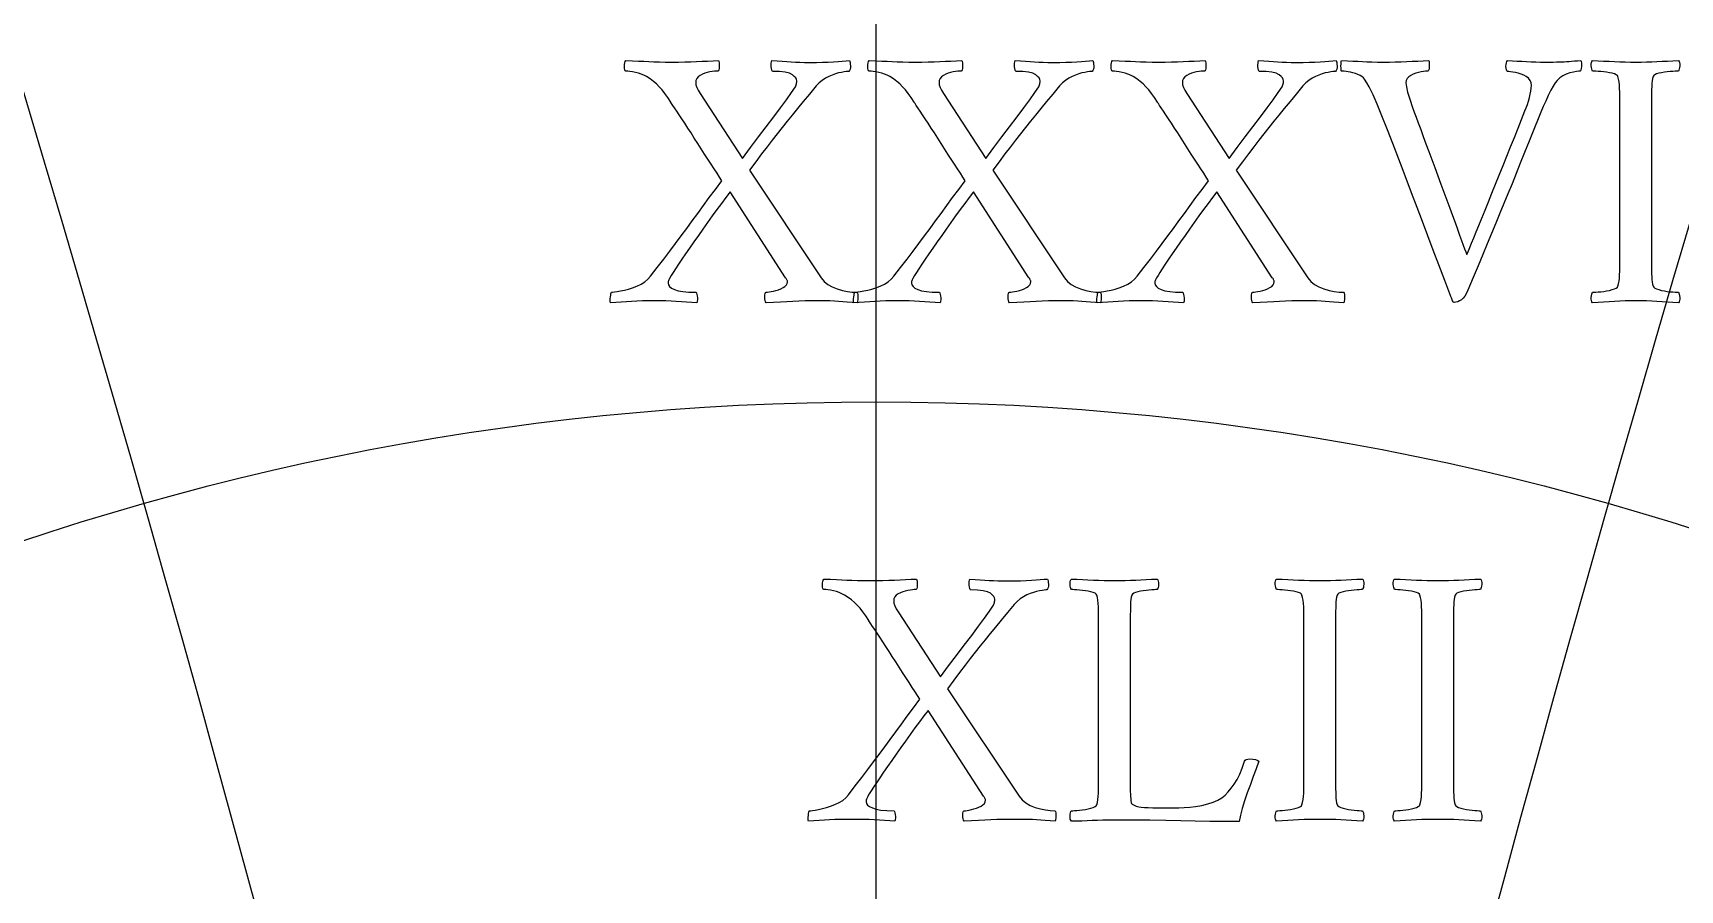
# Model space of a CAD drawing. Header units: millimetres. Extents: x -69 to 69, y -69 to 71.
# Drawn here: x -9.14 to 8.71, y 50.49 to 59.79 of the extents above; entities that cross this region are included whole.
import ezdxf

# ---------------------------------------------------------------- set-up
doc = ezdxf.new("R2010")
doc.units = ezdxf.units.MM
for name, color, linetype in [('CUT_OUTER', 1, 'Continuous'), ('ENGRAVE', 7, 'Continuous'), ('ENGRAVE_FINE', 8, 'Continuous'), ('TEXT', 5, 'Continuous')]:
    doc.layers.add(name, color=color, linetype=linetype)

msp = doc.modelspace()

# ---------------------------------------------------------------- linework, layer by layer
at = {"layer": 'CUT_OUTER'}
for centre, radius, start, end in [((-0.0002, -0.0002), 69.3899, 142.382592, 87.802904), ((-0.0008, 0.001), 69.3887, 92.196259, 142.383048)]:
    msp.add_arc(centre, radius, start, end, dxfattribs=at)
at = {"layer": 'ENGRAVE'}
msp.add_lwpolyline([(0, -68.4), (0, 68.4)], dxfattribs=at)
for centre, radius in [((0, 0), 68.4), ((0, 28.8432), 33.3517), ((0, 26.8182), 28.9689)]:
    msp.add_circle(centre, radius, dxfattribs=at)
for centre, radius, start, end in [((0, 31.3587), 38.2501, 111.49393, 68.50607), ((0, 34.5126), 43.8255, 148.80664, 31.19336)]:
    msp.add_arc(centre, radius, start, end, dxfattribs=at)
at = {"layer": 'ENGRAVE_FINE'}
for centre, radius, start, end in [((-339.0394, -39.6126), 344.2696, 3.796918, 18.104908), ((-339.0394, -39.6126), 344.2696, 3.796918, 18.104908), ((339.0394, -39.6126), 344.2696, 161.895092, 176.203082), ((339.0394, -39.6126), 344.2696, 161.895092, 176.203082), ((-164.2491, -39.6126), 174.7903, 7.643853, 36.432876), ((-164.2491, -39.6126), 174.7903, 7.643853, 36.432876), ((164.2491, -39.6126), 174.7903, 143.567124, 172.356147), ((164.2491, -39.6126), 174.7903, 143.567124, 172.356147), ((-103.5451, -39.6126), 119.5636, 11.59326, 55.206839), ((-103.5451, -39.6126), 119.5636, 11.59326, 55.206839), ((103.5451, -39.6126), 119.5636, 124.793161, 168.40674), ((103.5451, -39.6126), 119.5636, 124.793161, 168.40674)]:
    msp.add_arc(centre, radius, start, end, dxfattribs=at)
at = {"layer": 'TEXT'}
for points in [[(-2.2147, 59.4709), (-2.1434, 59.4713), (-2.0752, 59.4725), (-2.0099, 59.4743), (-1.9477, 59.477), (-1.8873, 59.4799), (-1.8274, 59.4826), (-1.768, 59.485), (-1.7091, 59.4871), (-1.7055, 59.477), (-1.703, 59.4628), (-1.7015, 59.4446), (-1.701, 59.4224), (-1.702, 59.4012), (-1.705, 59.386), (-1.7101, 59.3769), (-1.7172, 59.3739), (-1.7331, 59.3732), (-1.7526, 59.3713), (-1.7756, 59.3682), (-1.8021, 59.3637), (-1.8299, 59.3577), (-1.8567, 59.3496), (-1.8825, 59.3395), (-1.9073, 59.3273), (-1.9285, 59.3125), (-1.9437, 59.2945), (-1.9528, 59.2731), (-1.9558, 59.2485), (-1.9528, 59.2244), (-1.9437, 59.1969), (-1.9285, 59.1658), (-1.9073, 59.1311), (-1.4502, 58.4273), (-1.3622, 58.5448), (-1.2762, 58.6589), (-1.1923, 58.7694), (-1.1104, 58.8763), (-1.0351, 58.9757), (-0.9708, 59.0634), (-0.9177, 59.1395), (-0.8758, 59.204), (-0.8703, 59.2141), (-0.8662, 59.2242), (-0.8633, 59.2343), (-0.8616, 59.2444), (-0.8607, 59.2535), (-0.8601, 59.2606), (-0.8597, 59.2656), (-0.8596, 59.2687), (-0.8626, 59.2833), (-0.8717, 59.299), (-0.8869, 59.3157), (-0.9081, 59.3334), (-0.9397, 59.3493), (-0.986, 59.3607), (-1.0469, 59.3675), (-1.1225, 59.3698), (-1.128, 59.3745), (-1.1321, 59.3845), (-1.135, 59.3998), (-1.1367, 59.4204), (-1.1371, 59.442), (-1.1362, 59.4603), (-1.134, 59.4754), (-1.1306, 59.4871), (-1.0736, 59.4832), (-1.0199, 59.4795), (-0.9694, 59.4761), (-0.9223, 59.473), (-0.8757, 59.4703), (-0.8267, 59.4684), (-0.7755, 59.4673), (-0.7221, 59.4669), (-0.6482, 59.4674), (-0.5805, 59.4689), (-0.5188, 59.4714), (-0.4632, 59.475), (-0.4129, 59.4788), (-0.3671, 59.4821), (-0.3259, 59.4848), (-0.2892, 59.4871), (-0.2856, 59.4775), (-0.2827, 59.4649), (-0.2805, 59.4492), (-0.2791, 59.4305), (-0.2795, 59.4115), (-0.2827, 59.3951), (-0.2886, 59.3812), (-0.2973, 59.3698), (-0.3083, 59.3692), (-0.3251, 59.3673), (-0.3478, 59.3641), (-0.3762, 59.3597), (-0.4083, 59.3531), (-0.4419, 59.3435), (-0.4771, 59.3309), (-0.5137, 59.3152), (-0.5503, 59.2959), (-0.585, 59.2722), (-0.618, 59.2443), (-0.6492, 59.212), (-0.7217, 59.1241), (-0.7893, 59.0421), (-0.8521, 58.9663), (-0.9102, 58.8965), (-0.9654, 58.8295), (-1.0199, 58.762), (-1.0736, 58.694), (-1.1266, 58.6255), (-1.1814, 58.5534), (-1.2409, 58.4748), (-1.3048, 58.3896), (-1.3733, 58.2978), (-0.5967, 57.1328), (-0.5646, 57.0934), (-0.5249, 57.06), (-0.4776, 57.0327), (-0.4227, 57.0115), (-0.3653, 56.9956), (-0.3105, 56.9842), (-0.2581, 56.9773), (-0.2083, 56.9751), (-0.2031, 56.9652), (-0.1997, 56.9518), (-0.1981, 56.9349), (-0.1982, 56.9144), (-0.1994, 56.8944), (-0.2007, 56.879), (-0.2024, 56.8681), (-0.2043, 56.8618), (-0.2609, 56.8657), (-0.3135, 56.8694), (-0.362, 56.8728), (-0.4065, 56.876), (-0.4513, 56.8786), (-0.5006, 56.8805), (-0.5544, 56.8817), (-0.6128, 56.882), (-0.6931, 56.8817), (-0.7681, 56.8805), (-0.8377, 56.8786), (-0.9021, 56.876), (-0.9664, 56.8728), (-1.0361, 56.8694), (-1.111, 56.8657), (-1.1913, 56.8618), (-1.1984, 56.8719), (-1.2034, 56.8861), (-1.2065, 56.9043), (-1.2075, 56.9265), (-1.2065, 56.9478), (-1.2034, 56.9629), (-1.1984, 56.972), (-1.1913, 56.9751), (-1.1773, 56.9758), (-1.1594, 56.9781), (-1.1378, 56.9819), (-1.1124, 56.9872), (-1.0855, 56.9942), (-1.0593, 57.0029), (-1.0339, 57.0134), (-1.0093, 57.0256), (-0.988, 57.0394), (-0.9729, 57.0545), (-0.9638, 57.0708), (-0.9607, 57.0883), (-0.9611, 57.0928), (-0.9622, 57.0979), (-0.9641, 57.1039), (-0.9668, 57.1106), (-0.97, 57.1173), (-0.9734, 57.1232), (-0.977, 57.1284), (-0.981, 57.1328), (-1.5837, 58.0632), (-1.6291, 58.0029), (-1.6762, 57.9393), (-1.7251, 57.8725), (-1.7758, 57.8023), (-1.827, 57.7309), (-1.8775, 57.6602), (-1.9271, 57.5903), (-1.9761, 57.5212), (-2.0228, 57.4544), (-2.0661, 57.3917), (-2.1058, 57.3331), (-2.1419, 57.2785), (-2.1735, 57.2299), (-2.1996, 57.1895), (-2.22, 57.1571), (-2.235, 57.1328), (-2.2372, 57.1283), (-2.24, 57.1227), (-2.2433, 57.1161), (-2.2471, 57.1086), (-2.2506, 57.1002), (-2.2532, 57.0914), (-2.2547, 57.082), (-2.2552, 57.0722), (-2.2509, 57.0543), (-2.238, 57.0373), (-2.2165, 57.021), (-2.1864, 57.0054), (-2.146, 56.9921), (-2.0934, 56.9827), (-2.0286, 56.977), (-1.9518, 56.9751), (-1.9464, 56.9652), (-1.9422, 56.9518), (-1.9393, 56.9349), (-1.9376, 56.9144), (-1.9373, 56.8944), (-1.9381, 56.879), (-1.9403, 56.8681), (-1.9437, 56.8618), (-1.9986, 56.8657), (-2.0539, 56.8694), (-2.1098, 56.8728), (-2.1662, 56.876), (-2.2226, 56.8786), (-2.2784, 56.8805), (-2.3338, 56.8817), (-2.3887, 56.882), (-2.4627, 56.8817), (-2.5313, 56.8805), (-2.5942, 56.8786), (-2.6516, 56.876), (-2.7067, 56.8728), (-2.7628, 56.8694), (-2.82, 56.8657), (-2.8781, 56.8618), (-2.8813, 56.8733), (-2.8827, 56.8876), (-2.8823, 56.9047), (-2.8802, 56.9245), (-2.8772, 56.9436), (-2.8746, 56.9584), (-2.8722, 56.9689), (-2.87, 56.9751), (-2.8578, 56.976), (-2.8372, 56.9786), (-2.8082, 56.983), (-2.7709, 56.9892), (-2.7287, 56.9978), (-2.685, 57.0095), (-2.6397, 57.0241), (-2.5929, 57.0418), (-2.5481, 57.0629), (-2.5085, 57.0878), (-2.4742, 57.1165), (-2.4453, 57.149), (-2.3722, 57.2441), (-2.3027, 57.3351), (-2.2367, 57.4221), (-2.1743, 57.505), (-2.1137, 57.586), (-2.0534, 57.6673), (-1.9934, 57.7488), (-1.9336, 57.8306), (-1.8725, 57.9142), (-1.8087, 58.001), (-1.7421, 58.0912), (-1.6727, 58.1846), (-1.6966, 58.2231), (-1.7237, 58.266), (-1.7542, 58.3131), (-1.788, 58.3646), (-1.8236, 58.4188), (-1.8598, 58.4743), (-1.8964, 58.5311), (-1.9336, 58.5891), (-1.9705, 58.6467), (-2.0064, 58.7024), (-2.0413, 58.756), (-2.0752, 58.8075), (-2.107, 58.8558), (-2.1358, 58.8996), (-2.1616, 58.9387), (-2.1844, 58.9734), (-2.203, 59.0017), (-2.2162, 59.0219), (-2.2242, 59.0341), (-2.2269, 59.0381), (-2.2588, 59.0879), (-2.2901, 59.1322), (-2.3205, 59.1708), (-2.3502, 59.204), (-2.381, 59.2335), (-2.4145, 59.2616), (-2.4507, 59.2881), (-2.4898, 59.3132), (-2.517, 59.3282), (-2.5459, 59.341), (-2.5766, 59.3515), (-2.6091, 59.3597), (-2.6406, 59.3659), (-2.6683, 59.3703), (-2.6922, 59.373), (-2.7123, 59.3739), (-2.7194, 59.3769), (-2.7244, 59.386), (-2.7275, 59.4012), (-2.7285, 59.4224), (-2.7275, 59.4446), (-2.7244, 59.4628), (-2.7194, 59.477), (-2.7123, 59.4871), (-2.6421, 59.485), (-2.5773, 59.4826), (-2.5177, 59.4799), (-2.4635, 59.477), (-2.4093, 59.4743), (-2.3497, 59.4725), (-2.2849, 59.4713), (-2.2147, 59.4709)], [(0.4227, 59.4709), (0.494, 59.4713), (0.5623, 59.4725), (0.6275, 59.4743), (0.6897, 59.477), (0.7501, 59.4799), (0.81, 59.4826), (0.8695, 59.485), (0.9284, 59.4871), (0.9319, 59.477), (0.9344, 59.4628), (0.9359, 59.4446), (0.9365, 59.4224), (0.9354, 59.4012), (0.9324, 59.386), (0.9274, 59.3769), (0.9203, 59.3739), (0.9043, 59.3732), (0.8849, 59.3713), (0.8619, 59.3682), (0.8353, 59.3637), (0.8075, 59.3577), (0.7807, 59.3496), (0.7549, 59.3395), (0.7302, 59.3273), (0.7089, 59.3125), (0.6937, 59.2945), (0.6846, 59.2731), (0.6816, 59.2485), (0.6846, 59.2244), (0.6937, 59.1969), (0.7089, 59.1658), (0.7302, 59.1311), (1.1873, 58.4273), (1.2752, 58.5448), (1.3612, 58.6589), (1.4451, 58.7694), (1.527, 58.8763), (1.6024, 58.9757), (1.6666, 59.0634), (1.7197, 59.1395), (1.7617, 59.204), (1.7671, 59.2141), (1.7713, 59.2242), (1.7742, 59.2343), (1.7758, 59.2444), (1.7767, 59.2535), (1.7773, 59.2606), (1.7777, 59.2656), (1.7778, 59.2687), (1.7748, 59.2833), (1.7657, 59.299), (1.7505, 59.3157), (1.7293, 59.3334), (1.6977, 59.3493), (1.6514, 59.3607), (1.5905, 59.3675), (1.5149, 59.3698), (1.5095, 59.3745), (1.5053, 59.3845), (1.5024, 59.3998), (1.5008, 59.4204), (1.5004, 59.442), (1.5013, 59.4603), (1.5034, 59.4754), (1.5068, 59.4871), (1.5638, 59.4832), (1.6176, 59.4795), (1.668, 59.4761), (1.7151, 59.473), (1.7618, 59.4703), (1.8107, 59.4684), (1.8619, 59.4673), (1.9154, 59.4669), (1.9892, 59.4674), (2.057, 59.4689), (2.1187, 59.4714), (2.1743, 59.475), (2.2246, 59.4788), (2.2703, 59.4821), (2.3116, 59.4848), (2.3482, 59.4871), (2.3519, 59.4775), (2.3548, 59.4649), (2.3569, 59.4492), (2.3583, 59.4305), (2.3579, 59.4115), (2.3548, 59.3951), (2.3488, 59.3812), (2.3401, 59.3698), (2.3291, 59.3692), (2.3123, 59.3673), (2.2897, 59.3641), (2.2612, 59.3597), (2.2291, 59.3531), (2.1955, 59.3435), (2.1604, 59.3309), (2.1237, 59.3152), (2.0872, 59.2959), (2.0524, 59.2722), (2.0194, 59.2443), (1.9882, 59.212), (1.9158, 59.1241), (1.8481, 59.0421), (1.7853, 58.9663), (1.7273, 58.8965), (1.672, 58.8295), (1.6176, 58.762), (1.5638, 58.694), (1.5109, 58.6255), (1.456, 58.5534), (1.3966, 58.4748), (1.3326, 58.3896), (1.2641, 58.2978), (2.0408, 57.1328), (2.0729, 57.0934), (2.1126, 57.06), (2.1599, 57.0327), (2.2147, 57.0115), (2.2721, 56.9956), (2.327, 56.9842), (2.3793, 56.9773), (2.4291, 56.9751), (2.4343, 56.9652), (2.4377, 56.9518), (2.4394, 56.9349), (2.4392, 56.9144), (2.4381, 56.8944), (2.4367, 56.879), (2.4351, 56.8681), (2.4332, 56.8618), (2.3765, 56.8657), (2.3239, 56.8694), (2.2754, 56.8728), (2.2309, 56.876), (2.1862, 56.8786), (2.1369, 56.8805), (2.083, 56.8817), (2.0246, 56.882), (1.9443, 56.8817), (1.8694, 56.8805), (1.7997, 56.8786), (1.7354, 56.876), (1.671, 56.8728), (1.6014, 56.8694), (1.5264, 56.8657), (1.4461, 56.8618), (1.4391, 56.8719), (1.434, 56.8861), (1.431, 56.9043), (1.43, 56.9265), (1.431, 56.9478), (1.434, 56.9629), (1.4391, 56.972), (1.4461, 56.9751), (1.4602, 56.9758), (1.478, 56.9781), (1.4996, 56.9819), (1.525, 56.9872), (1.552, 56.9942), (1.5781, 57.0029), (1.6035, 57.0134), (1.6282, 57.0256), (1.6494, 57.0394), (1.6646, 57.0545), (1.6737, 57.0708), (1.6767, 57.0883), (1.6763, 57.0928), (1.6752, 57.0979), (1.6733, 57.1039), (1.6707, 57.1106), (1.6675, 57.1173), (1.6641, 57.1232), (1.6604, 57.1284), (1.6565, 57.1328), (1.0538, 58.0632), (1.0084, 58.0029), (0.9612, 57.9393), (0.9123, 57.8725), (0.8616, 57.8023), (0.8104, 57.7309), (0.76, 57.6602), (0.7103, 57.5903), (0.6614, 57.5212), (0.6146, 57.4544), (0.5714, 57.3917), (0.5317, 57.3331), (0.4955, 57.2785), (0.4639, 57.2299), (0.4379, 57.1895), (0.4174, 57.1571), (0.4025, 57.1328), (0.4002, 57.1283), (0.3974, 57.1227), (0.3942, 57.1161), (0.3904, 57.1086), (0.3868, 57.1002), (0.3843, 57.0914), (0.3828, 57.082), (0.3823, 57.0722), (0.3866, 57.0543), (0.3995, 57.0373), (0.4209, 57.021), (0.451, 57.0054), (0.4915, 56.9921), (0.5441, 56.9827), (0.6088, 56.977), (0.6857, 56.9751), (0.6911, 56.9652), (0.6953, 56.9518), (0.6982, 56.9349), (0.6998, 56.9144), (0.7002, 56.8944), (0.6993, 56.879), (0.6972, 56.8681), (0.6937, 56.8618), (0.6389, 56.8657), (0.5835, 56.8694), (0.5276, 56.8728), (0.4713, 56.876), (0.4149, 56.8786), (0.359, 56.8805), (0.3036, 56.8817), (0.2488, 56.882), (0.1747, 56.8817), (0.1062, 56.8805), (0.0432, 56.8786), (-0.0142, 56.876), (-0.0693, 56.8728), (-0.1254, 56.8694), (-0.1825, 56.8657), (-0.2407, 56.8618), (-0.2438, 56.8733), (-0.2452, 56.8876), (-0.2449, 56.9047), (-0.2427, 56.9245), (-0.2398, 56.9436), (-0.2371, 56.9584), (-0.2347, 56.9689), (-0.2326, 56.9751), (-0.2203, 56.976), (-0.1997, 56.9786), (-0.1708, 56.983), (-0.1335, 56.9892), (-0.0913, 56.9978), (-0.0475, 57.0095), (-0.0023, 57.0241), (0.0445, 57.0418), (0.0894, 57.0629), (0.1289, 57.0878), (0.1632, 57.1165), (0.1921, 57.149), (0.2652, 57.2441), (0.3347, 57.3351), (0.4007, 57.4221), (0.4632, 57.505), (0.5237, 57.586), (0.584, 57.6673), (0.6441, 57.7488), (0.7039, 57.8306), (0.7649, 57.9142), (0.8288, 58.001), (0.8954, 58.0912), (0.9648, 58.1846), (0.9409, 58.2231), (0.9137, 58.266), (0.8832, 58.3131), (0.8495, 58.3646), (0.8138, 58.4188), (0.7777, 58.4743), (0.741, 58.5311), (0.7039, 58.5891), (0.6669, 58.6467), (0.631, 58.7024), (0.5962, 58.756), (0.5623, 58.8075), (0.5304, 58.8558), (0.5016, 58.8996), (0.4758, 58.9387), (0.4531, 58.9734), (0.4345, 59.0017), (0.4212, 59.0219), (0.4132, 59.0341), (0.4106, 59.0381), (0.3786, 59.0879), (0.3474, 59.1322), (0.3169, 59.1708), (0.2872, 59.204), (0.2565, 59.2335), (0.223, 59.2616), (0.1867, 59.2881), (0.1476, 59.3132), (0.1205, 59.3282), (0.0915, 59.341), (0.0608, 59.3515), (0.0283, 59.3597), (-0.0032, 59.3659), (-0.0308, 59.3703), (-0.0547, 59.373), (-0.0748, 59.3739), (-0.0819, 59.3769), (-0.087, 59.386), (-0.09, 59.4012), (-0.091, 59.4224), (-0.09, 59.4446), (-0.087, 59.4628), (-0.0819, 59.477), (-0.0748, 59.4871), (-0.0047, 59.485), (0.0602, 59.4826), (0.1197, 59.4799), (0.1739, 59.477), (0.2282, 59.4743), (0.2877, 59.4725), (0.3526, 59.4713), (0.4227, 59.4709)], [(3.0602, 59.4709), (3.1315, 59.4713), (3.1997, 59.4725), (3.265, 59.4743), (3.3271, 59.477), (3.3876, 59.4799), (3.4475, 59.4826), (3.5069, 59.485), (3.5658, 59.4871), (3.5693, 59.477), (3.5719, 59.4628), (3.5734, 59.4446), (3.5739, 59.4224), (3.5729, 59.4012), (3.5699, 59.386), (3.5648, 59.3769), (3.5577, 59.3739), (3.5418, 59.3732), (3.5223, 59.3713), (3.4993, 59.3682), (3.4728, 59.3637), (3.445, 59.3577), (3.4182, 59.3496), (3.3924, 59.3395), (3.3676, 59.3273), (3.3464, 59.3125), (3.3312, 59.2945), (3.3221, 59.2731), (3.3191, 59.2485), (3.3221, 59.2244), (3.3312, 59.1969), (3.3464, 59.1658), (3.3676, 59.1311), (3.8247, 58.4273), (3.9127, 58.5448), (3.9986, 58.6589), (4.0826, 58.7694), (4.1645, 58.8763), (4.2398, 58.9757), (4.3041, 59.0634), (4.3571, 59.1395), (4.3991, 59.204), (4.4045, 59.2141), (4.4087, 59.2242), (4.4116, 59.2343), (4.4133, 59.2444), (4.4142, 59.2535), (4.4148, 59.2606), (4.4152, 59.2656), (4.4153, 59.2687), (4.4123, 59.2833), (4.4032, 59.299), (4.388, 59.3157), (4.3668, 59.3334), (4.3351, 59.3493), (4.2889, 59.3607), (4.228, 59.3675), (4.1524, 59.3698), (4.1469, 59.3745), (4.1428, 59.3845), (4.1398, 59.3998), (4.1382, 59.4204), (4.1378, 59.442), (4.1387, 59.4603), (4.1409, 59.4754), (4.1443, 59.4871), (4.2013, 59.4832), (4.255, 59.4795), (4.3054, 59.4761), (4.3526, 59.473), (4.3992, 59.4703), (4.4482, 59.4684), (4.4994, 59.4673), (4.5528, 59.4669), (4.6267, 59.4674), (4.6944, 59.4689), (4.7561, 59.4714), (4.8117, 59.475), (4.862, 59.4788), (4.9078, 59.4821), (4.949, 59.4848), (4.9857, 59.4871), (4.9893, 59.4775), (4.9922, 59.4649), (4.9944, 59.4492), (4.9958, 59.4305), (4.9954, 59.4115), (4.9922, 59.3951), (4.9863, 59.3812), (4.9776, 59.3698), (4.9666, 59.3692), (4.9498, 59.3673), (4.9271, 59.3641), (4.8987, 59.3597), (4.8666, 59.3531), (4.833, 59.3435), (4.7978, 59.3309), (4.7612, 59.3152), (4.7246, 59.2959), (4.6899, 59.2722), (4.6569, 59.2443), (4.6256, 59.212), (4.5532, 59.1241), (4.4856, 59.0421), (4.4228, 58.9663), (4.3647, 58.8965), (4.3095, 58.8295), (4.255, 58.762), (4.2013, 58.694), (4.1483, 58.6255), (4.0935, 58.5534), (4.034, 58.4748), (3.9701, 58.3896), (3.9016, 58.2978), (4.6782, 57.1328), (4.7103, 57.0934), (4.75, 57.06), (4.7973, 57.0327), (4.8522, 57.0115), (4.9096, 56.9956), (4.9644, 56.9842), (5.0168, 56.9773), (5.0666, 56.9751), (5.0717, 56.9652), (5.0752, 56.9518), (5.0768, 56.9349), (5.0767, 56.9144), (5.0755, 56.8944), (5.0741, 56.879), (5.0725, 56.8681), (5.0706, 56.8618), (5.014, 56.8657), (4.9614, 56.8694), (4.9128, 56.8728), (4.8684, 56.876), (4.8236, 56.8786), (4.7743, 56.8805), (4.7205, 56.8817), (4.662, 56.882), (4.5818, 56.8817), (4.5068, 56.8805), (4.4372, 56.8786), (4.3728, 56.876), (4.3085, 56.8728), (4.2388, 56.8694), (4.1639, 56.8657), (4.0836, 56.8618), (4.0765, 56.8719), (4.0715, 56.8861), (4.0684, 56.9043), (4.0674, 56.9265), (4.0684, 56.9478), (4.0715, 56.9629), (4.0765, 56.972), (4.0836, 56.9751), (4.0976, 56.9758), (4.1154, 56.9781), (4.1371, 56.9819), (4.1625, 56.9872), (4.1894, 56.9942), (4.2156, 57.0029), (4.241, 57.0134), (4.2656, 57.0256), (4.2869, 57.0394), (4.302, 57.0545), (4.3111, 57.0708), (4.3142, 57.0883), (4.3138, 57.0928), (4.3126, 57.0979), (4.3108, 57.1039), (4.3081, 57.1106), (4.3049, 57.1173), (4.3015, 57.1232), (4.2979, 57.1284), (4.2939, 57.1328), (3.6912, 58.0632), (3.6458, 58.0029), (3.5987, 57.9393), (3.5498, 57.8725), (3.4991, 57.8023), (3.4479, 57.7309), (3.3974, 57.6602), (3.3478, 57.5903), (3.2988, 57.5212), (3.2521, 57.4544), (3.2088, 57.3917), (3.1691, 57.3331), (3.133, 57.2785), (3.1014, 57.2299), (3.0753, 57.1895), (3.0549, 57.1571), (3.0399, 57.1328), (3.0377, 57.1283), (3.0349, 57.1227), (3.0316, 57.1161), (3.0278, 57.1086), (3.0243, 57.1002), (3.0217, 57.0914), (3.0202, 57.082), (3.0197, 57.0722), (3.024, 57.0543), (3.0369, 57.0373), (3.0584, 57.021), (3.0885, 57.0054), (3.1289, 56.9921), (3.1815, 56.9827), (3.2462, 56.977), (3.3231, 56.9751), (3.3285, 56.9652), (3.3327, 56.9518), (3.3356, 56.9349), (3.3373, 56.9144), (3.3376, 56.8944), (3.3368, 56.879), (3.3346, 56.8681), (3.3312, 56.8618), (3.2763, 56.8657), (3.221, 56.8694), (3.1651, 56.8728), (3.1087, 56.876), (3.0523, 56.8786), (2.9965, 56.8805), (2.9411, 56.8817), (2.8862, 56.882), (2.8121, 56.8817), (2.7436, 56.8805), (2.6807, 56.8786), (2.6233, 56.876), (2.5682, 56.8728), (2.512, 56.8694), (2.4549, 56.8657), (2.3968, 56.8618), (2.3936, 56.8733), (2.3922, 56.8876), (2.3926, 56.9047), (2.3947, 56.9245), (2.3976, 56.9436), (2.4003, 56.9584), (2.4027, 56.9689), (2.4048, 56.9751), (2.4171, 56.976), (2.4377, 56.9786), (2.4667, 56.983), (2.504, 56.9892), (2.5462, 56.9978), (2.5899, 57.0095), (2.6352, 57.0241), (2.6819, 57.0418), (2.7268, 57.0629), (2.7664, 57.0878), (2.8006, 57.1165), (2.8296, 57.149), (2.9027, 57.2441), (2.9722, 57.3351), (3.0382, 57.4221), (3.1006, 57.505), (3.1612, 57.586), (3.2215, 57.6673), (3.2815, 57.7488), (3.3413, 57.8306), (3.4024, 57.9142), (3.4662, 58.001), (3.5328, 58.0912), (3.6022, 58.1846), (3.5783, 58.2231), (3.5511, 58.266), (3.5207, 58.3131), (3.4869, 58.3646), (3.4513, 58.4188), (3.4151, 58.4743), (3.3785, 58.5311), (3.3413, 58.5891), (3.3044, 58.6467), (3.2685, 58.7024), (3.2336, 58.756), (3.1997, 58.8075), (3.1679, 58.8558), (3.139, 58.8996), (3.1133, 58.9387), (3.0905, 58.9734), (3.0719, 59.0017), (3.0586, 59.0219), (3.0507, 59.0341), (3.048, 59.0381), (3.016, 59.0879), (2.9848, 59.1322), (2.9544, 59.1708), (2.9247, 59.204), (2.8939, 59.2335), (2.8604, 59.2616), (2.8242, 59.2881), (2.7851, 59.3132), (2.7579, 59.3282), (2.729, 59.341), (2.6982, 59.3515), (2.6658, 59.3597), (2.6343, 59.3659), (2.6066, 59.3703), (2.5827, 59.373), (2.5626, 59.3739), (2.5555, 59.3769), (2.5505, 59.386), (2.5474, 59.4012), (2.5464, 59.4224), (2.5474, 59.4446), (2.5505, 59.4628), (2.5555, 59.477), (2.5626, 59.4871), (2.6328, 59.485), (2.6976, 59.4826), (2.7572, 59.4799), (2.8114, 59.477), (2.8656, 59.4743), (2.9252, 59.4725), (2.99, 59.4713), (3.0602, 59.4709)], [(5.4994, 59.4709), (5.5636, 59.4713), (5.6268, 59.4725), (5.689, 59.4743), (5.7502, 59.477), (5.8106, 59.4799), (5.8705, 59.4826), (5.93, 59.485), (5.9889, 59.4871), (5.9923, 59.4771), (5.9944, 59.4634), (5.9953, 59.4458), (5.9949, 59.4244), (5.9933, 59.4038), (5.9904, 59.3885), (5.9862, 59.3785), (5.9808, 59.3739), (5.97, 59.3732), (5.954, 59.3713), (5.9326, 59.3682), (5.9059, 59.3637), (5.877, 59.3577), (5.8488, 59.3496), (5.8214, 59.3395), (5.7947, 59.3273), (5.7717, 59.3123), (5.7553, 59.2935), (5.7454, 59.2708), (5.7421, 59.2444), (5.7467, 59.2034), (5.7603, 59.1453), (5.7831, 59.07), (5.8149, 58.9774), (5.8325, 58.9293), (5.8528, 58.8738), (5.876, 58.8109), (5.9019, 58.7408), (5.9298, 58.6651), (5.959, 58.5856), (5.9895, 58.5022), (6.0212, 58.4151), (6.0537, 58.3262), (6.0865, 58.2372), (6.1194, 58.1482), (6.1527, 58.0592), (6.1853, 57.972), (6.2164, 57.8883), (6.246, 57.8081), (6.274, 57.7315), (6.3001, 57.6601), (6.3236, 57.5955), (6.3446, 57.5377), (6.363, 57.4868), (6.3783, 57.4447), (6.3898, 57.4135), (6.3975, 57.3931), (6.4015, 57.3836), (6.4078, 57.3974), (6.4187, 57.4226), (6.4341, 57.4591), (6.4541, 57.507), (6.4777, 57.5643), (6.5041, 57.6289), (6.5333, 57.7008), (6.5653, 57.7801), (6.5996, 57.8651), (6.6356, 57.9545), (6.6734, 58.0482), (6.7129, 58.1461), (6.7535, 58.2466), (6.7944, 58.3479), (6.8354, 58.4499), (6.8768, 58.5527), (6.9176, 58.6543), (6.9572, 58.7529), (6.9955, 58.8485), (7.0325, 58.941), (7.0462, 58.9759), (7.0588, 59.0118), (7.0704, 59.0487), (7.0811, 59.0866), (7.0899, 59.1236), (7.0962, 59.1574), (7.1, 59.1883), (7.1013, 59.2161), (7.0979, 59.2464), (7.0876, 59.2727), (7.0706, 59.295), (7.0467, 59.3132), (7.0189, 59.3281), (6.99, 59.3405), (6.9602, 59.3503), (6.9294, 59.3577), (6.9004, 59.363), (6.8763, 59.3668), (6.8569, 59.369), (6.8424, 59.3698), (6.8353, 59.3763), (6.8303, 59.3875), (6.8272, 59.4036), (6.8262, 59.4244), (6.8272, 59.4458), (6.8303, 59.4634), (6.8353, 59.4771), (6.8424, 59.4871), (6.8962, 59.485), (6.9486, 59.4826), (6.9994, 59.4799), (7.0487, 59.477), (7.098, 59.4743), (7.1488, 59.4725), (7.2011, 59.4713), (7.255, 59.4709), (7.2991, 59.4711), (7.3384, 59.4714), (7.3729, 59.4721), (7.4026, 59.473), (7.4298, 59.4741), (7.4567, 59.4755), (7.4834, 59.4771), (7.5098, 59.479), (7.5377, 59.481), (7.5685, 59.4831), (7.6024, 59.4851), (7.6393, 59.4871), (7.6426, 59.477), (7.6443, 59.4628), (7.6446, 59.4446), (7.6433, 59.4224), (7.6411, 59.4012), (7.6383, 59.386), (7.635, 59.3769), (7.6312, 59.3739), (7.6151, 59.3726), (7.5913, 59.3688), (7.5595, 59.3625), (7.52, 59.3536), (7.4786, 59.341), (7.4416, 59.3233), (7.4088, 59.3005), (7.3804, 59.2727), (7.3608, 59.2473), (7.3384, 59.2115), (7.3133, 59.1654), (7.2853, 59.1089), (7.2569, 59.0478), (7.2302, 58.988), (7.2053, 58.9295), (7.1822, 58.8723), (7.1287, 58.7395), (7.0775, 58.6124), (7.0286, 58.4907), (6.9819, 58.3747), (6.9367, 58.2624), (6.8919, 58.1522), (6.8477, 58.044), (6.804, 57.9378), (6.7601, 57.8316), (6.7155, 57.7234), (6.6701, 57.6132), (6.624, 57.5009), (6.5759, 57.3846), (6.5248, 57.2623), (6.4707, 57.1338), (6.4136, 56.9993), (6.397, 56.9639), (6.3797, 56.9346), (6.3616, 56.9114), (6.3428, 56.8942), (6.3235, 56.8818), (6.3039, 56.8729), (6.284, 56.8676), (6.2639, 56.8659), (6.2581, 56.8675), (6.2528, 56.8724), (6.248, 56.8806), (6.2437, 56.8921), (6.2397, 56.9044), (6.2356, 56.9149), (6.2316, 56.9236), (6.2275, 56.9306), (6.1619, 57.1036), (6.0986, 57.2709), (6.0375, 57.4323), (5.9787, 57.5879), (5.9209, 57.7413), (5.8624, 57.8959), (5.8035, 58.0517), (5.7441, 58.2088), (5.6826, 58.3707), (5.6172, 58.5405), (5.5481, 58.7185), (5.4751, 58.9046), (5.453, 58.9618), (5.4311, 59.0159), (5.4095, 59.0669), (5.3882, 59.115), (5.3663, 59.1605), (5.3432, 59.204), (5.3188, 59.2454), (5.2931, 59.2849), (5.281, 59.3003), (5.2648, 59.3142), (5.2446, 59.3266), (5.2203, 59.3374), (5.1941, 59.3468), (5.1682, 59.3546), (5.1425, 59.361), (5.1171, 59.3658), (5.0935, 59.3693), (5.0731, 59.3718), (5.0561, 59.3733), (5.0423, 59.3739), (5.0405, 59.3773), (5.0393, 59.3875), (5.0385, 59.4046), (5.0382, 59.4285), (5.0385, 59.4526), (5.0393, 59.4704), (5.0405, 59.4819), (5.0423, 59.4871), (5.1082, 59.485), (5.1682, 59.4826), (5.2224, 59.4799), (5.2708, 59.477), (5.3193, 59.4743), (5.3735, 59.4725), (5.4335, 59.4713), (5.4994, 59.4709)], [(8.2339, 59.4709), (8.2922, 59.4713), (8.3497, 59.4725), (8.4065, 59.4743), (8.4625, 59.477), (8.5187, 59.4799), (8.5762, 59.4826), (8.635, 59.485), (8.6951, 59.4871), (8.702, 59.4775), (8.7067, 59.4649), (8.7091, 59.4492), (8.7092, 59.4305), (8.7076, 59.4118), (8.7047, 59.3961), (8.7005, 59.3835), (8.6951, 59.3739), (8.6804, 59.3735), (8.6607, 59.3723), (8.6359, 59.3704), (8.6061, 59.3678), (8.5742, 59.3644), (8.5434, 59.3602), (8.5135, 59.3553), (8.4847, 59.3496), (8.4594, 59.3428), (8.4402, 59.3344), (8.4271, 59.3246), (8.42, 59.3132), (8.4146, 59.2914), (8.4104, 59.2667), (8.4075, 59.2388), (8.4058, 59.208), (8.405, 59.1749), (8.4043, 59.1402), (8.4039, 59.1041), (8.4038, 59.0664), (8.4038, 59.0604), (8.4038, 59.0543), (8.4038, 59.0482), (8.4038, 59.0421), (8.4038, 59.0361), (8.4038, 59.03), (8.4038, 59.0239), (8.4038, 59.0179), (8.4038, 57.331), (8.4038, 57.325), (8.4038, 57.3189), (8.4038, 57.3128), (8.4038, 57.3068), (8.4038, 57.3007), (8.4038, 57.2946), (8.4038, 57.2886), (8.4038, 57.2825), (8.4039, 57.245), (8.4043, 57.2092), (8.405, 57.1752), (8.4058, 57.1429), (8.4075, 57.113), (8.4104, 57.0858), (8.4146, 57.0614), (8.42, 57.0398), (8.4271, 57.0299), (8.4402, 57.0206), (8.4594, 57.0117), (8.4847, 57.0034), (8.5135, 56.9959), (8.5434, 56.9897), (8.5742, 56.9848), (8.6061, 56.9811), (8.6359, 56.9785), (8.6607, 56.9766), (8.6804, 56.9755), (8.6951, 56.9751), (8.7005, 56.9655), (8.7047, 56.9528), (8.7076, 56.9371), (8.7092, 56.9184), (8.7091, 56.8997), (8.7067, 56.8841), (8.702, 56.8714), (8.6951, 56.8618), (8.635, 56.8657), (8.5762, 56.8694), (8.5187, 56.8728), (8.4625, 56.876), (8.4065, 56.8786), (8.3497, 56.8805), (8.2922, 56.8817), (8.2339, 56.882), (8.177, 56.8817), (8.1197, 56.8805), (8.0618, 56.8786), (8.0034, 56.876), (7.9444, 56.8728), (7.885, 56.8694), (7.8251, 56.8657), (7.7647, 56.8618), (7.7577, 56.8714), (7.7531, 56.8841), (7.7507, 56.8997), (7.7505, 56.9184), (7.7522, 56.9371), (7.7551, 56.9528), (7.7593, 56.9655), (7.7647, 56.9751), (7.7794, 56.9755), (7.7991, 56.9766), (7.8238, 56.9785), (7.8537, 56.9811), (7.8857, 56.9848), (7.9169, 56.9897), (7.9474, 56.9959), (7.9771, 57.0034), (8.003, 57.0117), (8.0221, 57.0206), (8.0343, 57.0299), (8.0398, 57.0398), (8.047, 57.0658), (8.0524, 57.0954), (8.0561, 57.1285), (8.058, 57.1652), (8.0588, 57.2044), (8.0595, 57.2451), (8.0599, 57.2873), (8.06, 57.331), (8.06, 59.0179), (8.0599, 59.0617), (8.0595, 59.1043), (8.0588, 59.1457), (8.058, 59.1858), (8.0561, 59.2233), (8.0524, 59.257), (8.047, 59.287), (8.0398, 59.3132), (8.0343, 59.3246), (8.0221, 59.3344), (8.003, 59.3428), (7.9771, 59.3496), (7.9474, 59.3553), (7.9169, 59.3602), (7.8857, 59.3644), (7.8537, 59.3678), (7.8238, 59.3704), (7.7991, 59.3723), (7.7794, 59.3735), (7.7647, 59.3739), (7.7593, 59.3835), (7.7551, 59.3961), (7.7522, 59.4118), (7.7505, 59.4305), (7.7507, 59.4492), (7.7531, 59.4649), (7.7577, 59.4775), (7.7647, 59.4871), (7.8251, 59.485), (7.885, 59.4826), (7.9444, 59.4799), (8.0034, 59.477), (8.0618, 59.4743), (8.1197, 59.4725), (8.177, 59.4713), (8.2339, 59.4709)], [(-0.0688, 53.8487), (0.0025, 53.8491), (0.0708, 53.8502), (0.136, 53.8521), (0.1982, 53.8548), (0.2586, 53.8577), (0.3186, 53.8604), (0.378, 53.8628), (0.4369, 53.8649), (0.4404, 53.8548), (0.4429, 53.8406), (0.4445, 53.8224), (0.445, 53.8002), (0.444, 53.7789), (0.4409, 53.7638), (0.4359, 53.7547), (0.4288, 53.7516), (0.4129, 53.751), (0.3934, 53.7491), (0.3704, 53.746), (0.3438, 53.7415), (0.316, 53.7355), (0.2892, 53.7274), (0.2634, 53.7173), (0.2387, 53.7051), (0.2174, 53.6903), (0.2023, 53.6723), (0.1932, 53.6509), (0.1901, 53.6262), (0.1932, 53.6022), (0.2023, 53.5747), (0.2174, 53.5436), (0.2387, 53.5089), (0.6958, 52.8051), (0.7838, 52.9226), (0.8697, 53.0367), (0.9536, 53.1471), (1.0356, 53.2541), (1.1109, 53.3534), (1.1751, 53.4412), (1.2282, 53.5173), (1.2702, 53.5817), (1.2756, 53.5919), (1.2798, 53.602), (1.2827, 53.6121), (1.2843, 53.6222), (1.2852, 53.6313), (1.2859, 53.6384), (1.2862, 53.6434), (1.2864, 53.6465), (1.2833, 53.6611), (1.2742, 53.6768), (1.2591, 53.6935), (1.2378, 53.7112), (1.2062, 53.7271), (1.16, 53.7385), (1.099, 53.7453), (1.0234, 53.7476), (1.018, 53.7523), (1.0138, 53.7623), (1.0109, 53.7776), (1.0093, 53.7982), (1.0089, 53.8198), (1.0098, 53.8381), (1.0119, 53.8532), (1.0153, 53.8649), (1.0723, 53.861), (1.1261, 53.8573), (1.1765, 53.8539), (1.2237, 53.8508), (1.2703, 53.8481), (1.3192, 53.8462), (1.3704, 53.8451), (1.4239, 53.8447), (1.4977, 53.8452), (1.5655, 53.8467), (1.6272, 53.8492), (1.6828, 53.8528), (1.7331, 53.8566), (1.7789, 53.8599), (1.8201, 53.8626), (1.8567, 53.8649), (1.8604, 53.8553), (1.8633, 53.8427), (1.8655, 53.827), (1.8668, 53.8083), (1.8665, 53.7893), (1.8633, 53.7729), (1.8574, 53.759), (1.8486, 53.7476), (1.8376, 53.747), (1.8208, 53.7451), (1.7982, 53.7419), (1.7698, 53.7375), (1.7376, 53.7309), (1.704, 53.7213), (1.6689, 53.7087), (1.6322, 53.693), (1.5957, 53.6736), (1.5609, 53.65), (1.5279, 53.6221), (1.4967, 53.5898), (1.4243, 53.5019), (1.3566, 53.4199), (1.2938, 53.3441), (1.2358, 53.2743), (1.1806, 53.2073), (1.1261, 53.1398), (1.0723, 53.0718), (1.0194, 53.0033), (0.9645, 52.9312), (0.9051, 52.8526), (0.8411, 52.7674), (0.7726, 52.6756), (1.5493, 51.5106), (1.5814, 51.4712), (1.6211, 51.4378), (1.6684, 51.4105), (1.7232, 51.3893), (1.7806, 51.3733), (1.8355, 51.362), (1.8878, 51.3551), (1.9376, 51.3529), (1.9428, 51.343), (1.9462, 51.3296), (1.9479, 51.3127), (1.9477, 51.2922), (1.9466, 51.2722), (1.9452, 51.2568), (1.9436, 51.2459), (1.9417, 51.2396), (1.885, 51.2435), (1.8325, 51.2472), (1.7839, 51.2506), (1.7394, 51.2538), (1.6947, 51.2564), (1.6454, 51.2583), (1.5915, 51.2594), (1.5331, 51.2598), (1.4528, 51.2594), (1.3779, 51.2583), (1.3082, 51.2564), (1.2439, 51.2538), (1.1795, 51.2506), (1.1099, 51.2472), (1.0349, 51.2435), (0.9547, 51.2396), (0.9476, 51.2497), (0.9425, 51.2639), (0.9395, 51.2821), (0.9385, 51.3043), (0.9395, 51.3256), (0.9425, 51.3407), (0.9476, 51.3498), (0.9547, 51.3529), (0.9687, 51.3536), (0.9865, 51.3559), (1.0081, 51.3597), (1.0335, 51.365), (1.0605, 51.372), (1.0866, 51.3807), (1.112, 51.3912), (1.1367, 51.4034), (1.1579, 51.4172), (1.1731, 51.4322), (1.1822, 51.4486), (1.1852, 51.4661), (1.1849, 51.4706), (1.1837, 51.4757), (1.1818, 51.4817), (1.1792, 51.4884), (1.176, 51.4951), (1.1726, 51.501), (1.1689, 51.5062), (1.165, 51.5106), (0.5623, 52.441), (0.5169, 52.3807), (0.4697, 52.3171), (0.4208, 52.2503), (0.3701, 52.1801), (0.3189, 52.1087), (0.2685, 52.038), (0.2188, 51.9681), (0.1699, 51.899), (0.1231, 51.8322), (0.0799, 51.7695), (0.0402, 51.7109), (0.004, 51.6563), (-0.0276, 51.6077), (-0.0536, 51.5673), (-0.0741, 51.5349), (-0.089, 51.5106), (-0.0913, 51.5061), (-0.094, 51.5005), (-0.0973, 51.4939), (-0.1011, 51.4864), (-0.1047, 51.478), (-0.1072, 51.4692), (-0.1087, 51.4598), (-0.1092, 51.4499), (-0.1049, 51.4321), (-0.092, 51.4151), (-0.0705, 51.3988), (-0.0405, 51.3832), (0, 51.3699), (0.0526, 51.3604), (0.1173, 51.3548), (0.1942, 51.3529), (0.1996, 51.343), (0.2038, 51.3296), (0.2067, 51.3127), (0.2083, 51.2922), (0.2087, 51.2722), (0.2078, 51.2568), (0.2057, 51.2459), (0.2023, 51.2396), (0.1474, 51.2435), (0.092, 51.2472), (0.0362, 51.2506), (-0.0202, 51.2538), (-0.0766, 51.2564), (-0.1325, 51.2583), (-0.1878, 51.2594), (-0.2427, 51.2598), (-0.3168, 51.2594), (-0.3853, 51.2583), (-0.4483, 51.2564), (-0.5056, 51.2538), (-0.5608, 51.2506), (-0.6169, 51.2472), (-0.674, 51.2435), (-0.7322, 51.2396), (-0.7353, 51.2511), (-0.7367, 51.2654), (-0.7363, 51.2825), (-0.7342, 51.3023), (-0.7313, 51.3214), (-0.7286, 51.3362), (-0.7262, 51.3467), (-0.7241, 51.3529), (-0.7118, 51.3537), (-0.6912, 51.3564), (-0.6623, 51.3608), (-0.625, 51.367), (-0.5828, 51.3756), (-0.539, 51.3872), (-0.4938, 51.4019), (-0.447, 51.4196), (-0.4021, 51.4407), (-0.3625, 51.4656), (-0.3283, 51.4943), (-0.2993, 51.5268), (-0.2263, 51.6219), (-0.1567, 51.7129), (-0.0908, 51.7999), (-0.0283, 51.8828), (0.0322, 51.9638), (0.0925, 52.0451), (0.1526, 52.1266), (0.2124, 52.2084), (0.2734, 52.292), (0.3373, 52.3788), (0.4039, 52.4689), (0.4733, 52.5624), (0.4494, 52.6009), (0.4222, 52.6438), (0.3917, 52.6909), (0.358, 52.7424), (0.3223, 52.7966), (0.2862, 52.8521), (0.2495, 52.9089), (0.2124, 52.9669), (0.1755, 53.0245), (0.1396, 53.0801), (0.1047, 53.1337), (0.0708, 53.1853), (0.0389, 53.2336), (0.0101, 53.2773), (-0.0157, 53.3165), (-0.0384, 53.3512), (-0.057, 53.3795), (-0.0703, 53.3997), (-0.0782, 53.4119), (-0.0809, 53.4159), (-0.1129, 53.4657), (-0.1441, 53.5099), (-0.1746, 53.5486), (-0.2043, 53.5817), (-0.235, 53.6113), (-0.2685, 53.6394), (-0.3048, 53.6659), (-0.3438, 53.691), (-0.371, 53.706), (-0.4, 53.7188), (-0.4307, 53.7293), (-0.4632, 53.7375), (-0.4946, 53.7437), (-0.5223, 53.7481), (-0.5462, 53.7508), (-0.5663, 53.7516), (-0.5734, 53.7547), (-0.5785, 53.7638), (-0.5815, 53.7789), (-0.5825, 53.8002), (-0.5815, 53.8224), (-0.5785, 53.8406), (-0.5734, 53.8548), (-0.5663, 53.8649), (-0.4962, 53.8628), (-0.4313, 53.8604), (-0.3718, 53.8577), (-0.3175, 53.8548), (-0.2633, 53.8521), (-0.2038, 53.8502), (-0.1389, 53.8491), (-0.0688, 53.8487)], [(2.7548, 51.7088), (2.7548, 51.7043), (2.7548, 51.6987), (2.7548, 51.6922), (2.7548, 51.6846), (2.7548, 51.665), (2.7548, 51.6426), (2.7548, 51.6174), (2.7548, 51.5895), (2.755, 51.5608), (2.7558, 51.5334), (2.757, 51.5072), (2.7588, 51.4823), (2.7613, 51.4606), (2.7649, 51.4439), (2.7694, 51.4322), (2.775, 51.4257), (2.7963, 51.4129), (2.82, 51.4029), (2.8459, 51.3957), (2.8741, 51.3913), (2.9076, 51.3886), (2.9494, 51.3867), (2.9996, 51.3856), (3.0581, 51.3852), (3.2806, 51.3852), (3.3386, 51.3869), (3.3995, 51.3918), (3.463, 51.4), (3.5294, 51.4115), (3.5937, 51.4266), (3.6513, 51.4454), (3.702, 51.468), (3.7458, 51.4944), (3.7816, 51.5233), (3.8161, 51.5571), (3.8494, 51.5961), (3.8813, 51.6401), (3.9118, 51.6906), (3.9405, 51.7493), (3.9674, 51.816), (3.9926, 51.8909), (3.9991, 51.9015), (4.0108, 51.9091), (4.0275, 51.9136), (4.0492, 51.9151), (4.0826, 51.9136), (4.1099, 51.9091), (4.1311, 51.9015), (4.1463, 51.8909), (4.1173, 51.8087), (4.0871, 51.724), (4.0557, 51.6368), (4.0229, 51.547), (3.9924, 51.4593), (3.9678, 51.3781), (3.949, 51.3036), (3.9359, 51.2356), (3.7764, 51.2361), (3.6174, 51.2376), (3.4589, 51.2401), (3.3009, 51.2436), (3.138, 51.2472), (2.9651, 51.2497), (2.7821, 51.2512), (2.5889, 51.2517), (2.5219, 51.2514), (2.4584, 51.2502), (2.3985, 51.2483), (2.3421, 51.2457), (2.287, 51.243), (2.2309, 51.2411), (2.1738, 51.24), (2.1156, 51.2396), (2.1087, 51.2492), (2.104, 51.2618), (2.1016, 51.2775), (2.1015, 51.2962), (2.1031, 51.3149), (2.106, 51.3306), (2.1102, 51.3433), (2.1156, 51.3529), (2.1303, 51.3532), (2.15, 51.3544), (2.1748, 51.3563), (2.2046, 51.3589), (2.2366, 51.3626), (2.2678, 51.3675), (2.2983, 51.3737), (2.328, 51.3812), (2.3539, 51.3895), (2.373, 51.3984), (2.3853, 51.4077), (2.3907, 51.4176), (2.3979, 51.4436), (2.4033, 51.4732), (2.407, 51.5063), (2.4089, 51.543), (2.4098, 51.5822), (2.4104, 51.6229), (2.4108, 51.6651), (2.4109, 51.7088), (2.4109, 53.3957), (2.4108, 53.4395), (2.4104, 53.4821), (2.4098, 53.5235), (2.4089, 53.5635), (2.407, 53.6011), (2.4033, 53.6348), (2.3979, 53.6648), (2.3907, 53.691), (2.3853, 53.7023), (2.373, 53.7122), (2.3539, 53.7205), (2.328, 53.7274), (2.2983, 53.7331), (2.2678, 53.738), (2.2366, 53.7422), (2.2046, 53.7456), (2.1748, 53.7482), (2.15, 53.7501), (2.1303, 53.7513), (2.1156, 53.7516), (2.1102, 53.7613), (2.106, 53.7739), (2.1031, 53.7896), (2.1015, 53.8083), (2.1016, 53.827), (2.104, 53.8427), (2.1087, 53.8553), (2.1156, 53.8649), (2.176, 53.8628), (2.236, 53.8604), (2.2954, 53.8577), (2.3543, 53.8548), (2.4127, 53.8521), (2.4706, 53.8502), (2.528, 53.8491), (2.5849, 53.8487), (2.6431, 53.8491), (2.7007, 53.8502), (2.7574, 53.8521), (2.8134, 53.8548), (2.8697, 53.8577), (2.9272, 53.8604), (2.986, 53.8628), (3.046, 53.8649), (3.053, 53.8553), (3.0576, 53.8427), (3.06, 53.827), (3.0602, 53.8083), (3.0585, 53.7896), (3.0556, 53.7739), (3.0514, 53.7613), (3.046, 53.7516), (3.0313, 53.7513), (3.0116, 53.7501), (2.9868, 53.7482), (2.957, 53.7456), (2.9252, 53.7422), (2.8943, 53.738), (2.8645, 53.7331), (2.8357, 53.7274), (2.8104, 53.7205), (2.7912, 53.7122), (2.778, 53.7023), (2.7709, 53.691), (2.7655, 53.6692), (2.7613, 53.6444), (2.7584, 53.6166), (2.7568, 53.5858), (2.7559, 53.5527), (2.7553, 53.518), (2.7549, 53.4819), (2.7548, 53.4442), (2.7548, 53.4381), (2.7548, 53.4321), (2.7548, 53.426), (2.7548, 53.4199), (2.7548, 53.4139), (2.7548, 53.4078), (2.7548, 53.4017), (2.7548, 53.3957)], [(4.8097, 53.8487), (4.868, 53.8491), (4.9255, 53.8502), (4.9822, 53.8521), (5.0382, 53.8548), (5.0945, 53.8577), (5.152, 53.8604), (5.2108, 53.8628), (5.2708, 53.8649), (5.2778, 53.8553), (5.2825, 53.8427), (5.2849, 53.827), (5.285, 53.8083), (5.2834, 53.7896), (5.2805, 53.7739), (5.2763, 53.7613), (5.2708, 53.7516), (5.2562, 53.7513), (5.2365, 53.7501), (5.2117, 53.7482), (5.1819, 53.7456), (5.15, 53.7422), (5.1192, 53.738), (5.0893, 53.7331), (5.0605, 53.7274), (5.0352, 53.7205), (5.016, 53.7122), (5.0029, 53.7023), (4.9958, 53.691), (4.9903, 53.6692), (4.9862, 53.6444), (4.9833, 53.6166), (4.9816, 53.5858), (4.9807, 53.5527), (4.9801, 53.518), (4.9797, 53.4819), (4.9796, 53.4442), (4.9796, 53.4381), (4.9796, 53.4321), (4.9796, 53.426), (4.9796, 53.4199), (4.9796, 53.4139), (4.9796, 53.4078), (4.9796, 53.4017), (4.9796, 53.3957), (4.9796, 51.7088), (4.9796, 51.7028), (4.9796, 51.6967), (4.9796, 51.6906), (4.9796, 51.6846), (4.9796, 51.6785), (4.9796, 51.6724), (4.9796, 51.6664), (4.9796, 51.6603), (4.9797, 51.6228), (4.9801, 51.587), (4.9807, 51.553), (4.9816, 51.5207), (4.9833, 51.4908), (4.9862, 51.4636), (4.9903, 51.4392), (4.9958, 51.4176), (5.0029, 51.4077), (5.016, 51.3984), (5.0352, 51.3895), (5.0605, 51.3812), (5.0893, 51.3737), (5.1192, 51.3675), (5.15, 51.3626), (5.1819, 51.3589), (5.2117, 51.3563), (5.2365, 51.3544), (5.2562, 51.3532), (5.2708, 51.3529), (5.2763, 51.3433), (5.2805, 51.3306), (5.2834, 51.3149), (5.285, 51.2962), (5.2849, 51.2775), (5.2825, 51.2618), (5.2778, 51.2492), (5.2708, 51.2396), (5.2108, 51.2435), (5.152, 51.2472), (5.0945, 51.2506), (5.0382, 51.2538), (4.9822, 51.2564), (4.9255, 51.2583), (4.868, 51.2594), (4.8097, 51.2598), (4.7528, 51.2594), (4.6954, 51.2583), (4.6375, 51.2564), (4.5791, 51.2538), (4.5202, 51.2506), (4.4608, 51.2472), (4.4009, 51.2435), (4.3405, 51.2396), (4.3335, 51.2492), (4.3288, 51.2618), (4.3264, 51.2775), (4.3263, 51.2962), (4.3279, 51.3149), (4.3309, 51.3306), (4.335, 51.3433), (4.3405, 51.3529), (4.3551, 51.3532), (4.3748, 51.3544), (4.3996, 51.3563), (4.4295, 51.3589), (4.4614, 51.3626), (4.4927, 51.3675), (4.5231, 51.3737), (4.5528, 51.3812), (4.5787, 51.3895), (4.5978, 51.3984), (4.6101, 51.4077), (4.6155, 51.4176), (4.6227, 51.4436), (4.6282, 51.4732), (4.6318, 51.5063), (4.6337, 51.543), (4.6346, 51.5822), (4.6352, 51.6229), (4.6356, 51.6651), (4.6358, 51.7088), (4.6358, 53.3957), (4.6356, 53.4395), (4.6352, 53.4821), (4.6346, 53.5235), (4.6337, 53.5635), (4.6318, 53.6011), (4.6282, 53.6348), (4.6227, 53.6648), (4.6155, 53.691), (4.6101, 53.7023), (4.5978, 53.7122), (4.5787, 53.7205), (4.5528, 53.7274), (4.5231, 53.7331), (4.4927, 53.738), (4.4614, 53.7422), (4.4295, 53.7456), (4.3996, 53.7482), (4.3748, 53.7501), (4.3551, 53.7513), (4.3405, 53.7516), (4.335, 53.7613), (4.3309, 53.7739), (4.3279, 53.7896), (4.3263, 53.8083), (4.3264, 53.827), (4.3288, 53.8427), (4.3335, 53.8553), (4.3405, 53.8649), (4.4009, 53.8628), (4.4608, 53.8604), (4.5202, 53.8577), (4.5791, 53.8548), (4.6375, 53.8521), (4.6954, 53.8502), (4.7528, 53.8491), (4.8097, 53.8487)], [(6.088, 53.8487), (6.1462, 53.8491), (6.2038, 53.8502), (6.2605, 53.8521), (6.3165, 53.8548), (6.3728, 53.8577), (6.4303, 53.8604), (6.4891, 53.8628), (6.5491, 53.8649), (6.5561, 53.8553), (6.5607, 53.8427), (6.5631, 53.827), (6.5633, 53.8083), (6.5616, 53.7896), (6.5587, 53.7739), (6.5546, 53.7613), (6.5491, 53.7516), (6.5345, 53.7513), (6.5147, 53.7501), (6.49, 53.7482), (6.4601, 53.7456), (6.4283, 53.7422), (6.3974, 53.738), (6.3676, 53.7331), (6.3388, 53.7274), (6.3135, 53.7205), (6.2943, 53.7122), (6.2811, 53.7023), (6.274, 53.691), (6.2686, 53.6692), (6.2644, 53.6444), (6.2615, 53.6166), (6.2599, 53.5858), (6.259, 53.5527), (6.2584, 53.518), (6.258, 53.4819), (6.2579, 53.4442), (6.2579, 53.4381), (6.2579, 53.4321), (6.2579, 53.426), (6.2579, 53.4199), (6.2579, 53.4139), (6.2579, 53.4078), (6.2579, 53.4017), (6.2579, 53.3957), (6.2579, 51.7088), (6.2579, 51.7028), (6.2579, 51.6967), (6.2579, 51.6906), (6.2579, 51.6846), (6.2579, 51.6785), (6.2579, 51.6724), (6.2579, 51.6664), (6.2579, 51.6603), (6.258, 51.6228), (6.2584, 51.587), (6.259, 51.553), (6.2599, 51.5207), (6.2615, 51.4908), (6.2644, 51.4636), (6.2686, 51.4392), (6.274, 51.4176), (6.2811, 51.4077), (6.2943, 51.3984), (6.3135, 51.3895), (6.3388, 51.3812), (6.3676, 51.3737), (6.3974, 51.3675), (6.4283, 51.3626), (6.4601, 51.3589), (6.49, 51.3563), (6.5147, 51.3544), (6.5345, 51.3532), (6.5491, 51.3529), (6.5546, 51.3433), (6.5587, 51.3306), (6.5616, 51.3149), (6.5633, 51.2962), (6.5631, 51.2775), (6.5607, 51.2618), (6.5561, 51.2492), (6.5491, 51.2396), (6.4891, 51.2435), (6.4303, 51.2472), (6.3728, 51.2506), (6.3165, 51.2538), (6.2605, 51.2564), (6.2038, 51.2583), (6.1462, 51.2594), (6.088, 51.2598), (6.0311, 51.2594), (5.9737, 51.2583), (5.9158, 51.2564), (5.8574, 51.2538), (5.7985, 51.2506), (5.7391, 51.2472), (5.6792, 51.2435), (5.6187, 51.2396), (5.6118, 51.2492), (5.6071, 51.2618), (5.6047, 51.2775), (5.6046, 51.2962), (5.6062, 51.3149), (5.6091, 51.3306), (5.6133, 51.3433), (5.6187, 51.3529), (5.6334, 51.3532), (5.6531, 51.3544), (5.6779, 51.3563), (5.7077, 51.3589), (5.7397, 51.3626), (5.7709, 51.3675), (5.8014, 51.3737), (5.8311, 51.3812), (5.857, 51.3895), (5.8761, 51.3984), (5.8884, 51.4077), (5.8938, 51.4176), (5.901, 51.4436), (5.9064, 51.4732), (5.9101, 51.5063), (5.912, 51.543), (5.9129, 51.5822), (5.9135, 51.6229), (5.9139, 51.6651), (5.914, 51.7088), (5.914, 53.3957), (5.9139, 53.4395), (5.9135, 53.4821), (5.9129, 53.5235), (5.912, 53.5635), (5.9101, 53.6011), (5.9064, 53.6348), (5.901, 53.6648), (5.8938, 53.691), (5.8884, 53.7023), (5.8761, 53.7122), (5.857, 53.7205), (5.8311, 53.7274), (5.8014, 53.7331), (5.7709, 53.738), (5.7397, 53.7422), (5.7077, 53.7456), (5.6779, 53.7482), (5.6531, 53.7501), (5.6334, 53.7513), (5.6187, 53.7516), (5.6133, 53.7613), (5.6091, 53.7739), (5.6062, 53.7896), (5.6046, 53.8083), (5.6047, 53.827), (5.6071, 53.8427), (5.6118, 53.8553), (5.6187, 53.8649), (5.6792, 53.8628), (5.7391, 53.8604), (5.7985, 53.8577), (5.8574, 53.8548), (5.9158, 53.8521), (5.9737, 53.8502), (6.0311, 53.8491), (6.088, 53.8487)]]:
    msp.add_lwpolyline(points, close=True, dxfattribs=at)

doc.saveas('drawing.dxf')
